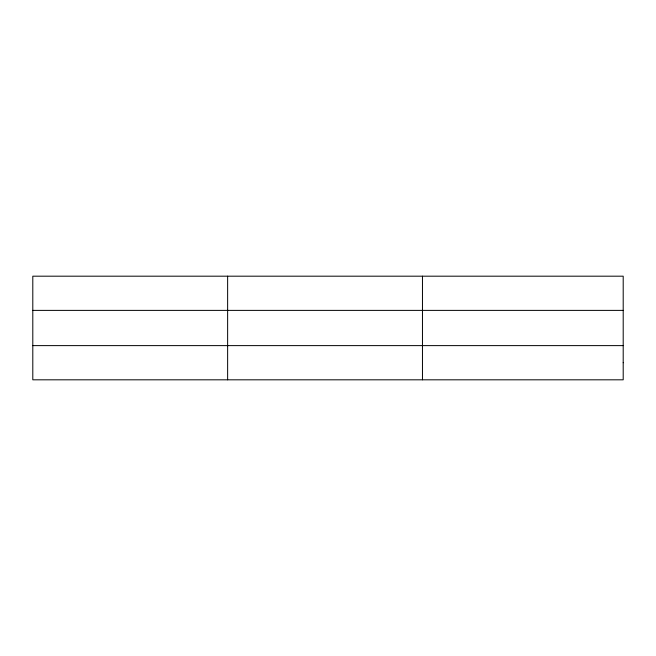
<?xml version="1.0" encoding="UTF-8"?>
<svg xmlns="http://www.w3.org/2000/svg" width="656" height="656" viewBox="0 0 656 656"><rect width="100%" height="100%" fill="white"/><g stroke="black" fill="none" stroke-linecap="round" stroke-linejoin="round"><path stroke-width="0.98" d="M227.632 276.184L227.632 379.816M422.464 276.184L422.464 379.816M32.8 310.386L623.2 310.386M32.8 345.614L623.2 345.614M623.2 362.719L623.2 379.816L32.8 379.816L32.8 276.184L623.2 276.184L623.2 362.719"/></g></svg>
